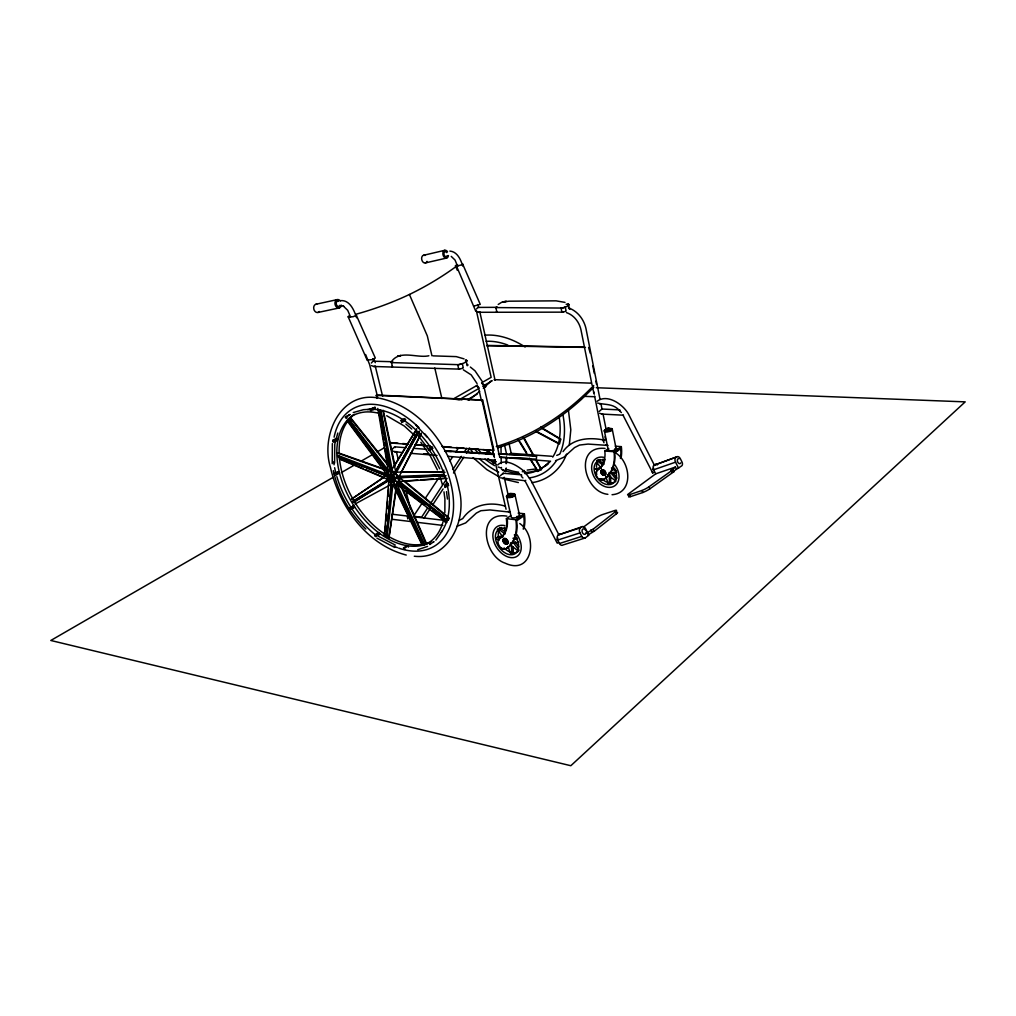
<?xml version="1.0" encoding="UTF-8"?>
<svg xmlns="http://www.w3.org/2000/svg" width="1016" height="1016" viewBox="0 0 1016 1016"><rect width="100%" height="100%" fill="white"/><g stroke="black" fill="none" stroke-linecap="round" stroke-linejoin="round"><path stroke-width="1.5" d="M502.45 470.218L505.803 471.551L505.917 468.401M506.108 463.677L506.349 457.378M506.311 468.147L505.803 471.551M506.501 463.423L506.743 457.137M444.856 512.585L444.906 499.021L443.967 491.858M494.436 457.492L493.903 455.46A2.019 1.397 33 0 1 494.144 455.016M498.411 453.796L536.6 455.943L536.385 459.143L499.948 457.403M393.89 480.162L392.443 479.311L391.503 480.441L387.185 537.007L392.875 484.581M388.938 479.692L384.353 535.28L385.585 525.729M385.966 521.094L386.601 513.372M386.982 508.749L387.617 501.028M387.998 496.392L388.633 488.671M399.212 481.317L399.517 478.066M396.367 488.62L388.899 538.048L386.334 536.486L391.503 480.441L392.913 479.59M603.961 442.735L594.589 396.062M332.372 443.586L332.219 463.664M386.334 536.486L389.827 504.076M390.157 500.977L390.83 494.805M391.325 490.182L391.833 485.546M392.494 479.374L393.751 480.162M393.37 479.958L391.503 480.441M599.986 399.161L585.965 328.524C583.908 319.354 577.482 310.921 568.401 307.873M602.031 409.346L601.028 403.936M465.811 360.21C469.405 361.582 459.943 364.884 457.721 364.655L391.058 362.572L392.57 361.239M388.899 538.048L396.672 483.464M569.303 445.072L570.814 429.793L568.452 410.451M395.199 447.535L394.195 447.218L392.062 449.377M334.937 441.579L337.35 440.245L337.591 438.937L336.575 438.214L332.956 440.22L332.715 441.528L333.731 442.239M336.575 438.214L336.334 439.522L337.35 440.245M496.138 308.305L495.618 307.746L496.837 307.022M535.8 431.521L559.435 444.094L560.832 439.103L540.652 427.101M401.65 422.681L401.892 421.526L405.524 419.468L404.203 418.579L400.571 420.637L401.892 421.526M379.324 534.492L379.54 533.464L378.308 532.575L378.092 533.591L379.324 534.492L377 535.965M391.008 478.32L391.77 477.723L392.201 479.285M405.524 419.468L405.27 420.624L402.857 421.996M466.7 361.112L466.852 360.451L465.506 361.823M447.688 517.779L447.358 519.087L448.462 519.862L448.793 518.554L447.688 517.779L445.364 519.303M495.49 461.34L493.268 463.575L496.214 461.696M398.945 482.41L399.758 479.501M443.865 518.82C441.427 528.447 437.998 535.686 430.505 541.541M494.868 459.435L495.275 460.019M337.795 433.007L334.772 444.17L334.569 463.118M503.212 473.913L503.149 473.24L500.151 475.92M566.534 454.152C561.276 469.036 547.535 480.67 531.774 482.663M557.149 539.801L557.911 538.175M652.907 469.748L653.618 468.236M421.272 433.07L398.094 478.511M401.155 472.605L421.043 434.175M398.399 483.349L399.44 481.355M417.754 431.66L395.313 472.11L445.008 472.313M395.338 474.32L419.329 431.152L392.786 476.161L417.728 431.66M442.43 530.758L435.864 540.131M391.439 470.319L416.776 428.663M394.614 465.607L416.458 429.705M424.04 518.122L430.111 508.838M432.714 504.863L443.103 488.95M445.707 484.975L447.446 482.321M453.504 473.037L463.906 457.124M466.509 453.149L469.1 449.174M427.647 507.949L421.577 517.22L413.474 516.268L422.148 503.098M430.238 503.987L446.71 478.828M452.78 469.57L461.442 456.336M464.045 452.361L466.649 448.386M425.628 497.827L438.645 478.066M442.112 472.796L443.84 470.167M449.923 460.947L452.526 456.997M455.994 451.726L458.597 447.777M391.986 360.921C400.558 349.758 417.525 358.407 428.866 355.765M371.323 363.042L372.339 361.912A2.083 0.787 -48.2 0 1 373.697 361.213L392.544 361.734M476.453 309.055L477.393 308A1.93 0.673 -49.9 0 1 478.561 307.416L497.395 307.327M497.7 465.023C504.952 457.175 519.1 466.522 525.031 472.161M388.569 479.336L352.768 501.409L353.365 502.387L391.528 478.168M597.179 401.244C607.695 393.103 624.548 405.32 629.221 415.519L654.596 465.62M599.224 411.442L601.942 409.016L619.138 409.867M610.108 429.654L606.654 430.479C607.517 426.809 612.61 430.759 606.577 430.085M606.489 430.187L608.292 429.197L610.184 430.047L606.565 430.581M607.416 429.489L608.774 429.171M593.839 387.223L581.381 399.44A482.829 309.842 79.5 0 1 512.686 442.811L498.056 447.764M387.782 451.333L379.882 410.147L391.236 475.259L392.189 474.32M563.029 451.612C572.376 438.125 589.737 437.032 604.444 440.169M509.486 454.52L511.073 453.339L551.929 456.286M345.427 417.246L349.923 414.541L345.427 417.246L346.227 418.44L347.066 417.703L346.278 416.522M523.227 529.107A43.409 29.299 56.5 0 0 524.154 520.51L523.773 515.912L516.7 520.827L517.093 525.437A43.65 29.286 56.5 0 1 506.819 548.284L506.07 548.818A5.994 4.013 55.3 0 1 499.656 546.456A5.994 4.013 55.3 0 1 498.856 539.318L501.942 536.677A31.725 21.273 56.5 0 0 506.705 522.275L506.387 518.655L510.692 515.696M462.661 264.071L480.25 304.356L473.596 306.159M620.459 458.483A40.183 29.324 56 0 0 621.017 452.933L620.801 448.602L614.756 452.793L614.985 457.137A40.386 29.337 56 0 1 604.215 479.158L603.58 479.615A5.537 4.013 54.6 0 1 597.37 477.622A5.537 4.013 54.6 0 1 596.811 470.891L600.558 467.83A29.337 21.311 56 0 0 603.822 462.902M498.196 304.457L501.891 302.158L509.041 301.193L556.07 300.838L564.998 302.4M356.07 314.681L375.298 358.026L372.161 359.639L368.021 360.02A3.747 0.953 -13.6 0 1 366.979 359.321M587.705 535.115L594.182 531.241L616.509 513.715A6.718 1.092 -26.8 0 0 616.166 512.407M350.101 507.797L349.415 508.33L353.619 505.663L354.546 507.048L351.511 509.003M353.619 505.663L352.946 506.197L353.86 507.581M431.914 448.793L432.702 448.183L431.698 446.697L430.911 447.319L431.914 448.793L429.527 450.215M586.651 533.057L593.141 529.184L615.48 511.696A6.718 1.079 -26.8 0 0 615.15 510.4L602.767 514.49A5.982 0.965 -26.9 0 0 596.176 517.703L583.413 527.101M463.245 264.427L456.552 266.205A759.181 473.316 48.8 0 1 409.41 294.475A757.098 471.576 48.9 0 1 355.689 314.312M585.229 537.934L588.899 535.191L585.584 528.688A3.899 2.68 71.8 0 0 581.622 526.898L558.216 534.987A3.912 2.73 72 0 0 557.721 540.08L559.486 543.509A3.34 2.324 72.1 0 0 562.902 545.02L585.229 537.934A3.391 2.324 71.9 0 1 581.787 536.385L579.996 532.892A3.962 2.73 71.8 0 1 580.479 527.736L581.622 526.898M674.014 471.615L671.792 472.376L681.723 465.861A3.112 1.981 70.1 0 0 681.965 461.912L680.339 458.686A3.645 2.324 70 0 0 676.808 456.882L653.948 465.265A3.543 2.299 70.1 0 0 653.644 469.786L655.688 473.837L628.053 494.208A5.829 0.902 -26.6 0 0 629.628 494.652L641.96 490.499A6.541 1.029 -26.5 0 0 648.881 486.855L673.049 469.684L674.014 471.615L649.872 488.823A6.541 1.029 -26.5 0 1 642.95 492.468L630.619 496.595A5.829 0.914 -26.6 0 1 629.031 496.151M676.364 468.96L675.399 467.055L670.827 470.459L673.049 469.684M653.948 465.265L676.808 456.882M356.527 315.138L353.327 316.662L349.212 317.106A3.759 0.851 -13.5 0 1 349.123 315.9M605.625 476.415L608.343 483.73L610.781 482.943L610.578 475.818M507.987 546.57L510.718 553.644L511.924 553.796L513.385 552.742L513.029 546.71M608.343 483.73L610.781 482.943M402.565 498.373L424.066 544.995L393.014 480.72L394.081 479.971M504.088 548.107L502.615 549.148L501.548 548.043M601.828 478.904L600.558 479.793L599.554 478.79M498.856 539.318L502.691 536.156A31.712 21.273 56.5 0 0 507.454 521.754L507.276 519.76M596.811 470.891L597.459 470.446M428.828 543.344L429.743 542.696M430.543 543.903L429.628 544.538L433.997 541.591L433.083 542.226M545.897 465.493L544.982 466.141L547.878 464.21M506.07 548.818A43.675 29.286 56.5 0 0 515.823 519.722L524.383 513.779A43.383 29.299 56.5 0 1 523.964 528.587M603.58 479.615A40.399 29.337 56 0 0 614.032 451.701L621.347 446.634A40.157 29.324 56 0 1 621.081 458.038M599.923 468.274A29.35 21.311 56 0 0 605.041 454.457L604.85 451.04L608.52 448.513M351.409 499.174L387.388 474.866M351.879 498.894L383.997 477.19M496.621 311.468A3.416 0.838 -12.3 0 0 496.976 312.191L495.783 307.581L561.061 308.051C563.791 308.546 573.57 303.555 566.128 304.279M529.387 458.153L537.909 471.234M537.528 471.5L541.553 469.43L536.219 459.829M521.665 475.005L521.411 476.402L522.91 477.952M620.027 410.007L619.912 411.213L621.411 412.572M445.313 520.84L448.793 518.554M408.165 545.821L404.698 548.094L403.466 547.929L406.933 545.655L408.165 545.821L408.483 547.091M444.983 522.148L448.462 519.862M522.3 471.754L524.243 470.471M376.06 535.673L379.54 533.464M495.287 459.918L492.354 461.797L493.535 462.585M374.828 534.784L378.308 532.575M444.678 485.026L447.027 483.54L448.132 483.654L448.513 485.28L444.995 487.515L444.602 485.877L448.132 483.654M445.059 486.664L448.513 485.28M443.014 446.964L493.941 450.418L482.638 400.075L378.409 395.11M353.365 502.387L389.141 480.377M351.028 509.181L354.546 507.048M355.003 504.05L391.528 484.188M396.989 474.764L396.392 475.082L382.829 410.604M352.768 501.409L390.106 479.019M431.698 446.697L428.117 448.843L429.12 450.317L432.702 448.183M588.607 347.447L590.321 353.339M568.02 305.575L568.808 304.356M391.452 362.56L391.338 361.887L392.494 366.941A3.696 0.965 -13.4 0 1 392.341 366.027M377.012 398.399L376.25 395.338L482.638 400.075M335.636 475.298L339.204 473.227L338.811 471.691L334.264 473.659L334.658 475.196M333.185 477.317L50.8 640.474L570.827 765.721L965.2 401.866L596.265 387.731M341.401 472.567L355.117 464.642M360.591 461.467L372.935 454.343M377.05 451.968L383.896 448.005M467.512 399.694L477.114 394.145M459.448 399.605L478.587 388.62M482.676 386.27L492.252 380.771M335.458 472.973L338.811 471.691M454.254 398.412L477.482 385.14M481.584 382.803L491.147 377.342L476.377 310.667L475.679 311.023L456.552 266.205M335.178 440.271L337.591 438.937M466.471 360.439L466.649 361.15M370.484 410.616L370.142 409.257L375.044 407.34L375.387 408.699L372.948 410.02M370.142 409.257L375.044 407.34M376.25 395.338L376.834 395.034L377.584 398.094M427.596 546.392L417.741 549.707M556.755 455.397L559.156 454.393M353.263 412.534L363.449 409.689L369.507 409.346M354.406 414.795C363.08 410.934 371.081 411.302 380.721 413.677M653.644 469.786L675.538 462.166A3.594 2.286 70 0 1 675.831 457.594M655.688 473.837L675.399 467.055M558.216 534.987L580.479 527.736M557.721 540.08L579.996 532.892M559.486 543.509L581.787 536.385M461.683 363.868L458.953 364.566M564.744 307.315L562.242 307.95M583.438 396.329L594.766 396.723M555.549 460.705L563.753 457.302L574.535 447.599L579.552 445.059L588.048 444.068L608 445.427L605.879 444.614M607.517 429.501L608.432 429.285M459.029 520.471L462.725 518.592C472.3 504.609 489.661 501.345 505.257 506.171M423.545 255.295L444.754 250.317M425.399 262.928L446.608 258.051M456.959 526.301L465.671 522.923L476.339 513.093L480.873 510.718L489.953 509.943L510.4 512.166L508.089 511.302M315.9 304.267L337.185 299.618M317.957 312.458L339.268 307.937M536.219 468.884L527.202 470.078M600.672 467.601L594.716 469.189L600.964 468.249M612.051 494.716C634.721 493.077 630.631 459.842 613.867 451.98M613.753 472.3L616.521 471.894M609.727 473.596L616.649 472.592M497.751 536.677L501.929 536.181M501.828 537.058L496.265 537.705L496.583 539.115L499.339 540.042M510.362 543.141L518.833 542.201M405.422 480.898L417.855 480.06M420.954 479.844L433.387 479.006M436.486 478.803L445.808 478.168M398.742 481.597L446.9 478.358M444.132 474.751L393.852 477.926L446.049 475.742L414.439 476.885M449.885 251.079C457.416 251.651 460.845 259.829 462.775 266.065M396.748 476.44L444.119 474.663M397.04 477.533L411.277 477.012M340.652 300.622C349.974 299.872 354.267 310.553 356.578 317.754M484.784 335.191C499.135 334.074 513.22 339.293 525.132 346.964M476.529 311.455L478.638 312.293L562.864 312.153M401.041 471.932L443.865 472.021M487.096 345.427L584.378 347.078M486.6 345.694L585.457 347.396M433.095 355.867L456.248 356.616L464.058 358.877M567.563 304.267L568.541 304.292M371.462 365.608L373.761 366.484L459.613 369.125M494.106 379.666L591.083 383.159M414.299 556.235C449.44 560.337 467.131 518.859 459.13 489.509C451.18 448.627 422.059 407.175 379.476 398.209M597.548 403.047C605.676 405.028 613.651 403.403 619.646 410.896M500.101 457.149L506.362 457.454M511.061 457.683L528.269 458.508M423.913 453.746L428.663 453.974M444.957 451.307L451.269 451.625M456.019 451.866L493.941 453.784M498.678 454.025L536.6 455.943M599.592 413.245L601.726 414.071L623.189 415.188A2.21 0.699 -56 0 0 623.481 415.112M444.589 451.066L493.662 453.555M374.129 408.623L375.387 408.699M465.392 360.197L466.395 360.261M615.239 446.215L621.347 446.634M605.053 448.424C573.761 445.338 583.73 491.973 607.885 494.322M614.642 448.945L617.703 449.161L617.779 450.685M604.85 451.04L614.032 451.701M390.093 442.582L397.955 443.179M402.679 443.535L407.403 443.89M415.265 444.487L424.701 445.199M442.011 446.494L451.447 447.205M456.171 447.573L464.045 448.158M468.757 448.513L478.206 449.224M482.918 449.58L490.791 450.177M389.522 442.913L408.407 444.335M414.693 444.817L430.428 446.011M394.983 446.862L405.943 447.713M413.766 448.323L426.288 449.301M445.084 450.761L493.624 454.533M509.181 457.949L548.97 461.086M392.506 451.206L402.59 452.666M410.413 453.301L437.02 455.447M447.98 456.336L494.944 460.134M378.257 398.005C340.17 390.69 320.497 436.181 330.454 467.373C339.128 506.12 366.382 544.601 406.235 555.053M503.149 473.24L520.941 474.802M500.57 477.838L524.955 480.708A2.388 0.826 -54.6 0 0 525.755 480.301M338.239 473.139L339.204 473.227M518.109 513.093L524.383 513.779M516.979 516.395L520.116 516.738L520.255 518.363M506.387 518.655L515.823 519.722M392.341 514.261L407.162 516.001M413.614 516.763L443.065 520.23M392.163 519.303L410.134 521.462M416.37 522.224L442.887 525.424M512.178 552.59L513.385 552.742M454.254 398.844L461.95 399.872M453.911 399.085L458.622 399.72M403.784 549.199L405.016 549.377M518.363 482.562L505.625 479.514M506.921 516.141C476.034 511.023 483.857 556.26 505.092 563.131C532.473 576.047 538.391 536.41 519.798 523.532M524.955 480.708L557.212 543.141A2.045 0.787 -59.8 0 0 558.432 542.239M611.454 467.97L614.49 468.846M611.708 469.303L616.255 470.611M341.808 305.702L343.827 306.311M514.439 537.235L517.233 538.163M512.966 538.277L517.144 539.674M339.408 453.238L383.184 468.744M337.477 452.996L388.544 471.094M602.45 471.449L603.961 472.973L602.361 473.316L601.891 472.186L602.755 471.234L604.266 472.757L603.695 473.494L602.196 471.97M387.896 474.637L337.63 455.308L389.484 477.126L337.706 456.324L387.896 475.653M451.231 256.375L455.041 260.058L457.683 266.433M395.313 545.059L378.473 536.296M394.691 547.446L376.898 538.124M373.697 361.213L372.948 358.686M339.776 458.673L363.093 468.541M366.014 469.773L382.054 476.555M339.28 458.94L388.264 479.666M504.558 540.195L506.159 541.871L505.6 542.633L504.533 542.163L504.012 540.957L504.914 539.953L506.514 541.617L505.955 542.379L504.368 540.702M566.522 312.636C574.04 315.176 579.272 322.186 580.962 329.781L592.099 385.255M386.677 415.735L404.343 426.06L415.608 436.372M463.309 369.786L471.195 374.879L477.063 383.54M499.262 476.898L486.842 469.621L473.113 457.67M536.448 431.406L558.457 443.116M498.132 466.954L500.482 467.83A2.019 1.397 33.4 0 0 501.523 467.462M541.604 428.155L560.451 439.356M343.433 306.197L347.713 310.325L350.52 316.865M622.973 415.1L652.742 472.999A1.88 0.673 -61.5 0 0 653.783 472.224M332.956 440.22L333.972 440.931M597.903 459.6L604.139 464.147M596.633 460.477L602.869 465.023M607.25 474.726L616.014 481.114M374.612 535.813L375.831 536.702M444.094 516.979L393.941 479.73L445.072 518.706L405.232 487.159M396.799 483.806L399.326 485.724M406.908 491.49L424.612 504.939M432.194 510.705L443.56 519.354M396.329 484.086L446.926 522.554M499.415 527.545L505.295 532.092M497.929 528.574L504.99 534.035M510.21 544.779L518.477 551.193M399.313 481.432L444.132 516.788M400.253 483.222L402.742 485.191M470.345 367.043L475.018 370.827L482.117 381.254M405.232 481.584L448.92 517.716M396.519 475.056L448.475 518.033M405.905 424.091L411.785 429.057M482.41 383.311L485.775 386.588M482.181 383.705L485.572 387.007M415.595 424.815L427.152 437.096M365.836 529.031C349.618 513.296 337.998 492.773 333.35 470.637M476.86 385.483L478.98 387.731M476.453 385.712L478.587 387.972M417.563 434.734L432.257 454.228L439.699 468.833M525.12 472.25L531.368 481.076L558.622 534.289M350.495 417.627L387.477 463.791M350.012 417.894L390.906 468.935M391.884 470.141L393.637 472.338M348.856 419.303L389.636 471.983M388.099 471.246L348.348 419.887L389.928 475.64A3.772 2.438 59 0 1 393.141 475.082A3.772 2.438 59 0 1 395.478 479.323A3.772 2.438 59 0 1 393.09 481.406M612.648 472.402L617.042 478.193M610.502 472.135L615.785 479.095M596.875 462.509L601.243 468.287M420.815 442.341L430.06 455.549L437.388 469.913M514.947 541.68L518.706 546.722M512.521 541.465L519.112 550.304M497.307 529.476L502.92 537.007M350.571 424.574L359.842 437.096M361.696 439.598L369.113 449.618M370.967 452.12L380.238 464.642M347.307 421.069L388.049 476.085M348.818 419.329L389.928 475.64M520.129 442.036L526.593 452.653M530.631 459.296L537.096 469.913M518.008 439.458L526.948 454.139M594.233 394.246L592.722 388.328M524.027 437.883L533.933 455.714M522.872 436.766L533.54 455.968M535.826 460.083L541.16 469.684M593.141 529.184L594.182 531.241M590.88 529.908L591.922 531.965M615.48 511.696L616.509 513.715M648.881 486.855L649.872 488.823M641.96 490.499L642.95 492.468M629.628 494.652L630.619 496.595M506.057 509.245L495.973 465.442M675.538 462.166L678.586 468.198M393.014 480.72L424.828 544.817L396.824 484.086M393.141 484.746L422.339 545.401M396.316 490.106L422.783 545.097M407.784 518.935L407.378 516.992A1.88 1.384 31.4 0 1 408.064 516.268M398.005 488.48L399.313 491.3M373.596 358.775L375.298 362.687M348.234 316.941L367.03 359.816M402.552 488.48L426.796 544.144M400.266 484.594L426.339 544.449M409.41 294.475L427.317 335.915L431.94 355.778M457.365 270.383L455.549 266.103A3.467 0.724 -12.6 0 1 457.581 264.719M365.582 354.495L369.634 364.63L377.52 396.646M477.622 304.571L478.765 307.543M652.513 472.846L652.374 471.97M440.207 477.317L442.43 484.746M506.743 454.889L504.571 445.186M386.486 517.614L386.347 517.017A2.527 1.74 -82.6 0 1 386.601 515.099M371.399 409.334L371.729 410.693M396.354 451.587L398.209 459.168M406.019 491.02L410.489 509.219M375.247 366.116L382.638 396.304M434.785 367.995L441.897 398.551M457.721 364.655L458.699 368.973A3.327 0.902 -12.8 0 0 463.283 367.894L462.305 363.576M466.242 361.417L467.208 365.722A3.34 0.902 -12.7 0 0 466.788 364.503M506.59 496.392L511.124 516.661A4.356 1.626 -12.6 0 0 515.887 517.627A4.356 1.626 -12.6 0 0 519.303 514.706M482.067 400.406L493.37 450.774M478.688 388.506L481.457 400.787M492.493 449.91L493.865 456.057M484.073 387.16L499.694 457.035M504.215 477.279L508.292 495.516M495.059 380.2L479.781 311.696A1.803 1.143 30.1 0 1 478.638 312.293M509.168 444.106L511.226 453.403M515.074 495.211L519.582 515.506M383.311 410.337L395.008 466.014M565.29 307.073L566.102 311.099A3.073 0.775 -11.7 0 1 561.886 312.09L561.061 308.051M568.643 305.232L569.455 309.258A3.086 0.775 -11.6 0 0 569.354 308.318M603.098 414.325L606.082 429.247M592.785 365.709L594.335 373.431M595.884 381.165L596.494 384.251M604.393 430.898L608.203 449.91M605.028 436.829L605.625 439.814M612.356 429.73L616.128 448.767M380.759 410.274L392.76 472.923M388.366 454.393L388.95 457.441M389.534 460.489L390.119 463.537M379.082 412.839L380.39 420.649M380.911 423.786L381.445 426.91M381.965 430.035L382.486 433.159M383.007 436.296L383.54 439.42M384.061 442.544L384.581 445.668M385.115 448.793L387.731 464.439M377.812 408.394L388.252 470.599M380.67 410.312L391.236 475.259M446.494 491.668L447.459 499.046M504.507 527.355L504.889 533.425M511.289 543.243L511.924 553.796M603.11 459.092L603.237 463.385M609.206 472.44L609.524 483.845M603.377 441.427L603.364 440.893A1.854 1.206 35.6 0 1 603.923 440.233M500.977 446.469L501.079 452.679M501.142 457.34L501.231 463.563M593.649 392.951L593.636 392.43A1.867 1.181 34.3 0 1 593.827 392.036M556.412 460.553A73.609 51.994 58.9 0 1 529.298 477.901M498.653 472.097A73.609 51.994 58.9 0 1 479.387 458.749M472.275 451.472A73.609 51.994 58.9 0 1 469.43 448.094M486.131 341.312A73.609 51.994 58.9 0 1 507.886 345.11M563.08 415.582A73.609 51.994 58.9 0 1 559.892 454.012M549.567 461.391A68.529 48.4 58.9 0 1 524.916 473.621M519.544 473.659A68.529 48.4 58.9 0 1 501.472 469.151M494.576 465.645A68.529 48.4 58.9 0 1 485.026 459.041M479.044 453.72A68.529 48.4 58.9 0 1 474.358 448.78M559.092 416.649A68.529 48.4 58.9 0 1 552.729 457.111M536.905 470.256A68.428 48.4 58.9 0 1 524.116 472.491M518.681 472.186A68.428 48.4 58.9 0 1 507.543 469.582M496.468 464.439A68.428 48.4 58.9 0 1 487.959 458.66M480.949 452.526A68.428 48.4 58.9 0 1 477.177 448.627M550.57 461.112A68.428 48.4 58.9 0 1 540.398 468.757M424.688 433.756A79.908 51.511 59 0 1 451.993 519.748A79.908 51.511 59 0 1 398.704 548.119M397.472 547.675A79.908 51.511 59 0 1 393.776 546.176M374.434 534.048A79.908 51.511 59 0 1 336.842 476.618M336.017 473.647A79.908 51.511 59 0 1 334.645 467.728M334.099 464.782A79.908 51.511 59 0 1 333.654 461.861M334.112 437.185A79.908 51.511 59 0 1 418.935 427.647M429.946 542.468A74.473 48.019 59 0 1 351.904 502.501A74.473 48.019 59 0 1 353.314 414.845M367.627 409.6A74.473 48.019 59 0 1 371.691 409.334M374.485 409.397A74.473 48.019 59 0 1 436.677 457.352A74.473 48.019 59 0 1 441.312 532.295M431.025 541.566A74.358 48.031 59 0 1 373.342 525.005A74.358 48.031 59 0 1 339.293 456.235M339.154 453.593A74.358 48.031 59 0 1 354.622 414.299M593.712 385.496A480.568 308.343 79.5 0 1 496.278 446.583M491.401 380.708A449.77 310.706 77.5 0 1 483.273 388.201M479.704 391.3A449.77 310.706 77.5 0 1 468.719 400.152M559.371 534.149A3.848 2.68 71.9 0 1 561.454 533.984M506.819 548.284A5.994 4.013 55.3 0 1 504.812 548.742M654.939 464.553A3.594 2.324 70.1 0 1 657.403 464.922M511.429 494.106A4.381 1.575 -12.6 0 1 514.617 495.833A4.381 1.575 -12.6 0 1 507.644 497.497A4.381 1.575 -12.6 0 1 509.232 494.627M512.369 495.96A1.994 0.711 -12.6 0 1 511.556 496.341M511.937 494.576A1.994 0.711 -12.6 0 1 512.28 495.541A1.994 0.711 -12.6 0 1 509.537 496.189A1.994 0.711 -12.6 0 1 509.207 495.236M511.264 543.065A4.039 2.718 55.2 0 1 510.54 543.954M514.337 534.861A14.643 9.83 55.2 0 1 514.02 554.253A14.643 9.83 55.2 0 1 496.341 541.998A14.643 9.83 55.2 0 1 505.168 528.51M516.738 534.378A17.882 12.002 55.2 0 1 515.061 557.251A17.882 12.002 55.2 0 1 493.89 541.731A17.882 12.002 55.2 0 1 504.762 525.615M517.931 551.675A14.605 9.83 55.2 0 1 513.867 552.78M511.518 552.475A14.605 9.83 55.2 0 1 504.482 548.361M498.221 535.483A14.605 9.83 55.2 0 1 498.97 530.72M500.062 528.866A14.605 9.83 55.2 0 1 501.574 527.469M608.901 474.193A3.734 2.718 54.5 0 1 607.962 474.815M609.41 473.1A3.734 2.718 54.5 0 1 609.219 473.697M614.286 468.033A13.526 9.842 54.5 0 1 610.387 484.467A13.526 9.842 54.5 0 1 594.576 472.25A13.526 9.842 54.5 0 1 603.91 460.019M614.337 464.223A16.523 12.014 54.5 0 1 613.207 486.651A16.523 12.014 54.5 0 1 592.557 473.316A16.523 12.014 54.5 0 1 603.606 457.289M615.251 481.749A13.5 9.842 54.5 0 1 611.238 482.956M608.952 482.752A13.5 9.842 54.5 0 1 602.196 479.133M596.481 467.17A13.5 9.842 54.5 0 1 597.357 462.636M598.487 460.832A13.5 9.842 54.5 0 1 600.024 459.448M615.747 448.12A4.039 1.384 -11.1 0 1 614.49 450.088A4.039 1.384 -11.1 0 1 609.384 450.825A4.039 1.384 -11.1 0 1 608.889 449.11M608.686 428.904A4.051 1.334 -11.1 0 1 612.242 429.984A4.051 1.334 -11.1 0 1 606.717 431.838A4.051 1.334 -11.1 0 1 605.091 430.111M604.215 479.158A5.537 4.013 54.6 0 1 599.986 478.942M596.76 474.777A5.537 4.013 54.6 0 1 596.57 472.338M605.028 459.321A29.337 21.311 56 0 1 604.291 461.759M395.796 451.701A1.905 1.359 29.5 0 1 394.754 452.031M585.559 533.908A2.832 1.943 71.8 0 1 582.663 533.095L582.333 532.447A2.832 1.943 71.8 0 1 582.816 529.107A2.832 1.943 71.8 0 1 585.508 530.098M586.13 532.168A2.832 1.943 71.8 0 1 585.876 533.438M504.19 477.876A2.019 1.397 33.7 0 1 502.92 478.714M374.828 366.192A1.943 1.321 27.5 0 1 373.761 366.484M340.017 305.245A2.642 1.969 76.9 0 1 338.353 306.387A2.642 1.969 76.9 0 1 336.55 304.927L336.321 304.279A2.642 1.969 76.9 0 1 336.715 301.815A2.642 1.969 76.9 0 1 338.62 301.308M319.354 311.506A4.229 3.188 76.7 0 1 314.211 310.21L313.842 309.181A4.229 3.188 76.7 0 1 316.725 304.19M341.414 305.156A4.293 3.188 76.9 0 1 338.849 308.013A4.293 3.188 76.9 0 1 335.509 305.651L335.128 304.597A4.293 3.188 76.9 0 1 336.423 299.974A4.293 3.188 76.9 0 1 340.373 301.003M487.223 453.377A2.337 1.511 -85.6 0 1 488.556 451.663A2.337 1.511 -85.6 0 1 490.017 452.806M600.215 403.809A1.867 1.194 34.6 0 1 599.681 403.885M680.745 462.89A2.603 1.651 70.1 0 1 677.951 462.458L677.647 461.861A2.603 1.651 70.1 0 1 677.558 459.423A2.603 1.651 70.1 0 1 679.069 458.711M602.247 414.007A1.867 1.194 34.9 0 1 601.726 414.071M447.243 255.588A2.451 1.689 76.8 0 1 445.808 256.591A2.451 1.689 76.8 0 1 444.246 255.194L444.043 254.597A2.451 1.689 76.8 0 1 444.703 251.981A2.451 1.689 76.8 0 1 446.811 252.641M426.999 261.341A3.924 2.743 76.7 0 1 424.675 262.966A3.924 2.743 76.7 0 1 422.135 260.731L421.805 259.766A3.924 2.743 76.7 0 1 422.339 256.134A3.924 2.743 76.7 0 1 424.993 255.473M448.437 255.549A3.975 2.73 76.8 0 1 446.253 258.115A3.975 2.73 76.8 0 1 443.357 255.829L443.027 254.851A3.975 2.73 76.8 0 1 444.094 250.622A3.975 2.73 76.8 0 1 447.51 251.689M485.953 453.898A2.337 1.511 -85.6 0 1 487.172 451.637A2.337 1.511 -85.6 0 1 488.836 452.717M390.296 478.18L391.249 479.603L390.296 478.18M390.271 478.853L390.931 479.044L390.271 478.853M608.952 428.219L607.009 428.511L608.952 428.219M511.683 494.83L509.613 495.11L511.683 494.83M509.549 493.636L511.404 493.573L509.549 493.636M399.453 355.778L397.713 356.146L400.888 355.498L399.453 355.778M506.235 301.384L503.301 301.815L506.235 301.384M386.905 476.479A7.683 4.953 59 0 0 396.304 484.734A7.683 4.953 59 0 0 394.678 472.796A7.683 4.953 59 0 0 386.905 476.479M388.112 478.295A3.772 2.426 59 0 0 392.735 482.346A3.772 2.426 59 0 0 391.922 476.479A3.772 2.426 59 0 0 388.112 478.295M388.747 478.46A2.921 1.88 59 0 0 392.316 481.597A2.921 1.88 59 0 0 391.693 477.063A2.921 1.88 59 0 0 388.747 478.46M390.462 478.18A1.753 1.13 59 0 0 392.608 480.06A1.753 1.13 59 0 0 392.227 477.342A1.753 1.13 59 0 0 390.462 478.18M503.199 540.969A3.162 2.121 55.3 0 0 507.39 543.89A3.162 2.121 55.3 0 0 506.273 538.963A3.162 2.121 55.3 0 0 503.199 540.969M503.022 541.096A3.162 2.121 55.3 0 0 507.213 544.017A3.162 2.121 55.3 0 0 506.095 539.09A3.162 2.121 55.3 0 0 503.022 541.096M509.448 495.783A1.994 0.711 -12.6 0 0 512.572 494.703A1.994 0.711 -12.6 0 0 509.918 494.436A1.994 0.711 -12.6 0 0 509.448 495.783M508.102 497.167A4.381 1.575 -12.6 0 0 514.985 494.792A4.381 1.575 -12.6 0 0 509.13 494.22A4.381 1.575 -12.6 0 0 508.102 497.167M606.044 431.444A4.051 1.334 -11.1 0 0 612.28 429.336A4.051 1.334 -11.1 0 0 606.565 429.006A4.051 1.334 -11.1 0 0 606.044 431.444M601.015 472.288A2.921 2.121 54.6 0 0 605.015 474.904A2.921 2.121 54.6 0 0 604.088 470.268A2.921 2.121 54.6 0 0 601.015 472.288M600.862 472.389A2.921 2.121 54.6 0 0 604.876 475.005A2.921 2.121 54.6 0 0 603.936 470.383A2.921 2.121 54.6 0 0 600.862 472.389"/></g></svg>
